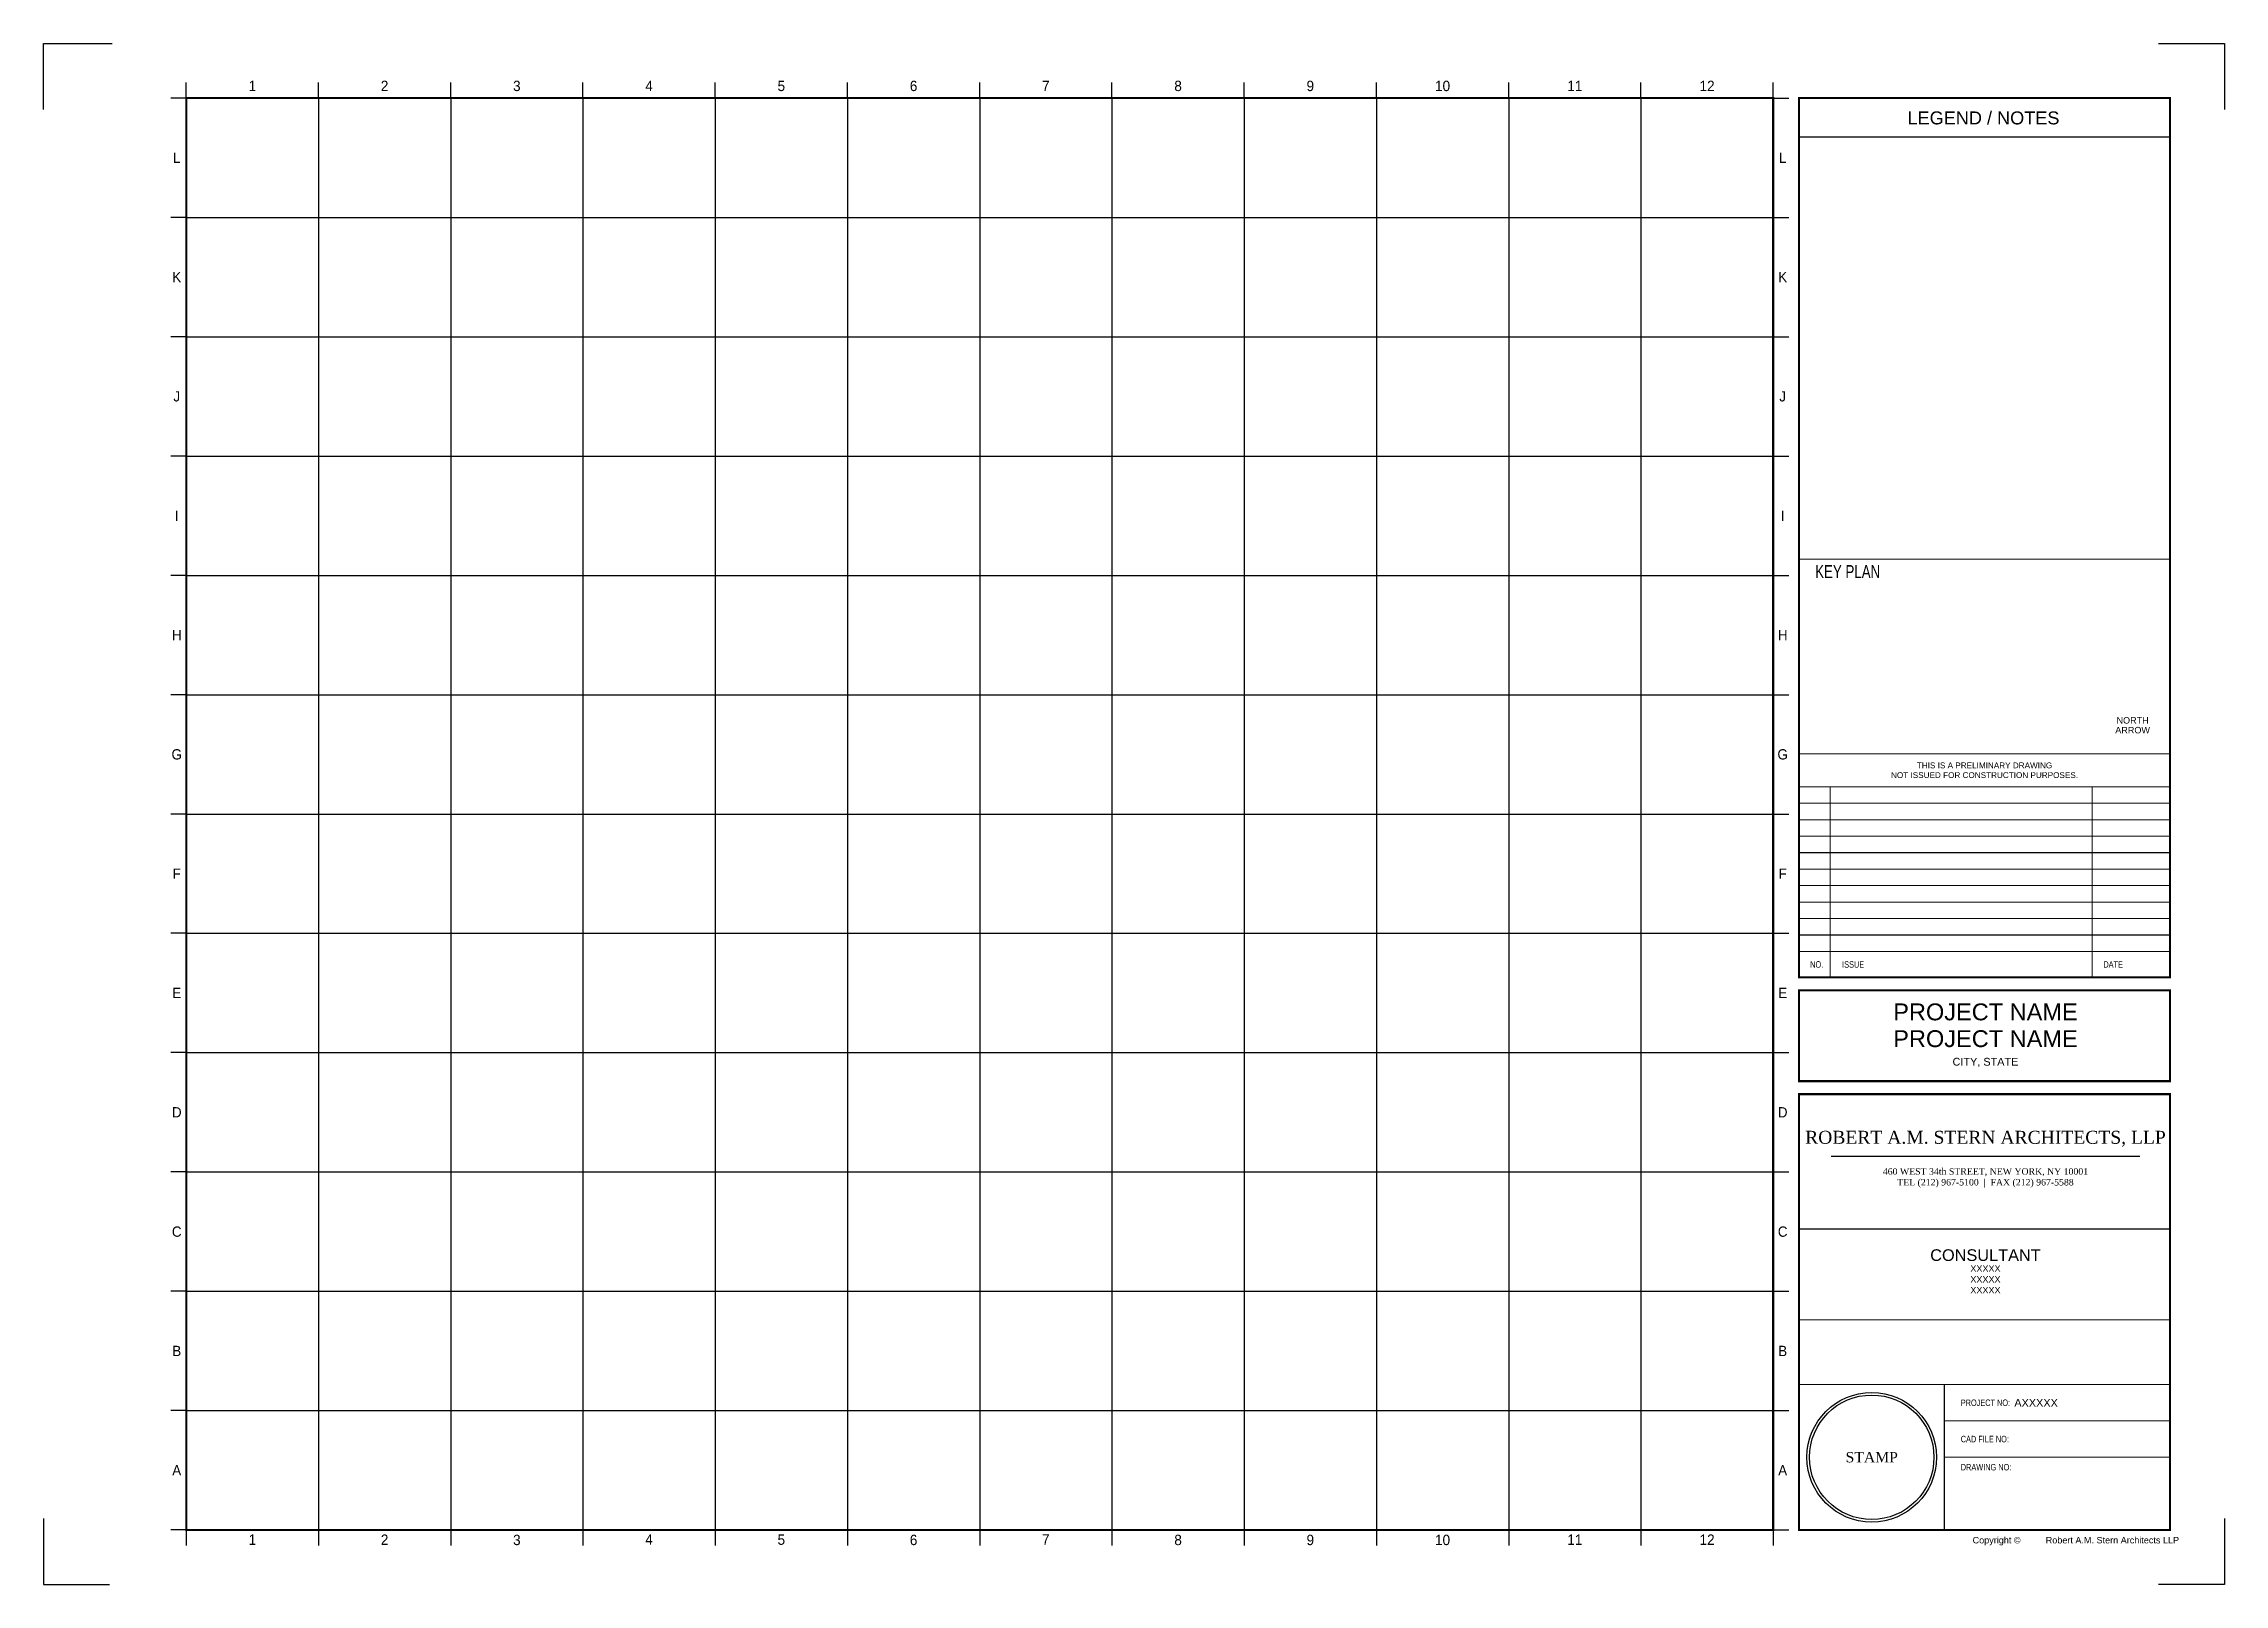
# Model space of a CAD drawing. Header units: millimetres. Extents: x 0 to 841, y 0 to 594.
import ezdxf
from ezdxf.enums import TextEntityAlignment as Align

# ---------------------------------------------------------------- set-up
doc = ezdxf.new("R2010")
doc.units = ezdxf.units.MM
doc.header["$LTSCALE"] = 48
doc.header["$PDMODE"] = 2
doc.layers.add('A-ANNO-NPLT', color=8, linetype='Continuous', plot=False)
doc.layers.add('A-ANNO-NPLT-GRID', color=8, linetype='Continuous', plot=False)
doc.layers.add('A-ANNO-TTLB', color=3, linetype='Continuous')
doc.layers.add('A-ANNO-TTLB-NFC', color=3, linetype='Continuous')
doc.styles.add('Sans', font='swissl.ttf')
doc.styles.add('SansAttr', font='swisscl.ttf')
doc.styles.get("Standard").update_dxf_attribs({"font": 'Dotum.ttf'})
doc.styles.add('TIMES', font='times.ttf', dxfattribs={"height": 0.125})

msp = doc.modelspace()

# ---------------------------------------------------------------- linework, layer by layer
at = {"layer": 'A-ANNO-NPLT'}
for p, q in [((55, 573), (49, 573)), ((55, 573), (55, 579)), ((106, 573), (106, 579)), ((157, 573), (157, 579)), ((208, 573), (208, 579)), ((259, 573), (259, 579)), ((310, 573), (310, 579)), ((361, 573), (361, 579)), ((412, 573), (412, 579)), ((463, 573), (463, 579)), ((514, 573), (514, 579)), ((565, 573), (565, 579)), ((616, 573), (616, 579)), ((667, 573), (667, 579)), ((667, 573), (673, 573)), ((55, 527), (49, 527)), ((667, 527), (673, 527)), ((55, 481), (49, 481)), ((667, 481), (673, 481)), ((55, 435), (49, 435)), ((667, 435), (673, 435)), ((55, 389), (49, 389)), ((667, 389), (673, 389)), ((55, 343), (49, 343)), ((667, 343), (673, 343)), ((55, 297), (49, 297)), ((667, 297), (673, 297)), ((55, 251), (49, 251)), ((667, 251), (673, 251)), ((55, 205), (49, 205)), ((667, 205), (673, 205)), ((55, 159), (49, 159)), ((667, 159), (673, 159)), ((55, 113), (49, 113)), ((667, 113), (673, 113)), ((55, 67), (49, 67)), ((667, 67), (673, 67)), ((55, 21), (49, 21)), ((55, 21), (55, 15)), ((106, 21), (106, 15)), ((157, 21), (157, 15)), ((208, 21), (208, 15)), ((259, 21), (259, 15)), ((310, 21), (310, 15)), ((361, 21), (361, 15)), ((412, 21), (412, 15)), ((463, 21), (463, 15)), ((514, 21), (514, 15)), ((565, 21), (565, 15)), ((616, 21), (616, 15)), ((667, 21), (673, 21)), ((667, 21), (667, 15))]:
    msp.add_line(p, q, dxfattribs=at)
at = {"layer": 'A-ANNO-NPLT', "flags": 128}
for points in [[(0, 568.6), (0, 594), (26.4, 594)], [(815.6, 594), (841, 594), (841, 568.6)], [(0, 25.4), (0, 0), (25.4, 0)], [(841, 25.4), (841, 0), (815.6, 0)]]:
    msp.add_lwpolyline(points, dxfattribs=at)
at = {"layer": 'A-ANNO-NPLT-GRID'}
for p, q in [((106, 573), (106, 21)), ((157, 573), (157, 21)), ((208, 573), (208, 21)), ((259, 573), (259, 21)), ((310, 573), (310, 21)), ((361, 573), (361, 21)), ((412, 573), (412, 21)), ((463, 573), (463, 21)), ((514, 573), (514, 21)), ((565, 573), (565, 21)), ((616, 573), (616, 21)), ((55, 527), (667, 527)), ((55, 481), (667, 481)), ((55, 435), (667, 435)), ((55, 389), (667, 389)), ((55, 343), (667, 343)), ((55, 297), (667, 297)), ((55, 251), (667, 251)), ((55, 205), (667, 205)), ((55, 159), (667, 159)), ((55, 113), (667, 113)), ((55, 67), (667, 67))]:
    msp.add_line(p, q, dxfattribs=at)
at = {"layer": 'A-ANNO-TTLB'}
msp.add_line((689.36, 165.1), (808.37, 165.1), dxfattribs=at)
at = {"layer": 'A-ANNO-TTLB', "flags": 128}
for points, const_width in [([(667, 21), (55, 21), (55, 573), (667, 573)], 0.8), ([(677, 573), (820, 573), (820, 234), (677, 234)], 0.794), ([(677, 194), (820, 194), (820, 229), (677, 229)], 0.794), ([(820, 189), (677, 189), (677, 21), (820, 21)], 0.8)]:
    msp.add_lwpolyline(points, close=True, dxfattribs=dict(at, const_width=const_width))
at = {"layer": 'A-ANNO-TTLB', "const_width": 0.4, "flags": 128}
for points in [[(677, 558), (820, 558)], [(677, 395.2), (820, 395.2)], [(677, 320.2), (820, 320.2)], [(677, 307.5), (820, 307.5)], [(689, 234.12), (689, 307.5)], [(790, 234.12), (790, 307.5)], [(677, 301.15), (820, 301.15)], [(677, 294.8), (820, 294.8)], [(677, 288.45), (820, 288.45)], [(677, 282.1), (820, 282.1)], [(677, 275.75), (820, 275.75)], [(677, 269.4), (820, 269.4)], [(677, 263.05), (820, 263.05)], [(677, 256.7), (820, 256.7)], [(677, 250.35), (820, 250.35)], [(677, 244), (820, 244)], [(677, 137), (820, 137)], [(677, 102), (820, 102)], [(677, 77), (820, 77)], [(733, 21), (733, 77)], [(733, 63), (820, 63)], [(733, 49), (820, 49)]]:
    msp.add_lwpolyline(points, dxfattribs=at)
at = {"layer": 'DEFPOINTS'}
for radius in [25, 24]:
    msp.add_circle((705, 49), radius, dxfattribs=at)
msp.add_point((805.46, 330.99), dxfattribs=at)

# ---------------------------------------------------------------- texts
at = {"style": 'Sans'}
for p in [(748.86, 120.51), (748.86, 116.34), (748.86, 112.18)]:
    msp.add_text('XXXXX', height=2.5, dxfattribs=at).set_placement(p, align=Align.CENTER)
at = {"layer": 'A-ANNO-NPLT'}
for s, p in [('1', (80.5, 574.5)), ('2', (131.5, 574.5)), ('3', (182.5, 574.5)), ('4', (233.5, 574.5)), ('5', (284.5, 574.5)), ('6', (335.5, 574.5)), ('7', (386.5, 574.5)), ('8', (437.5, 574.5)), ('9', (488.5, 574.5)), ('10', (539.5, 574.5)), ('11', (590.5, 574.5)), ('12', (641.5, 574.5)), ('1', (80.5, 14.04)), ('2', (131.5, 14.03)), ('3', (182.5, 13.93)), ('4', (233.5, 14.15)), ('5', (284.5, 14.05)), ('6', (335.5, 13.93)), ('7', (386.5, 14.15)), ('8', (437.5, 13.93)), ('9', (488.5, 13.93)), ('10', (539.5, 13.93)), ('11', (590.5, 14.04)), ('12', (641.5, 14.03))]:
    msp.add_text(s, height=4, dxfattribs=at).set_placement(p, align=Align.BOTTOM_CENTER)
for s, p in [('L', (51.34, 550)), ('L', (670.66, 550)), ('K', (51.34, 504)), ('K', (670.66, 504)), ('J', (51.34, 458)), ('J', (670.66, 458)), ('I', (51.34, 412)), ('I', (670.66, 412)), ('H', (51.34, 366)), ('H', (670.66, 366)), ('G', (51.34, 320)), ('G', (670.66, 320)), ('F', (51.34, 274)), ('F', (670.66, 274)), ('E', (51.34, 228)), ('E', (670.66, 228)), ('D', (51.34, 182)), ('D', (670.66, 182)), ('C', (51.34, 136)), ('C', (670.66, 136)), ('B', (51.34, 90)), ('B', (670.66, 90)), ('A', (51.34, 44)), ('A', (670.66, 44))]:
    msp.add_text(s, height=3.97, dxfattribs=at).set_placement(p, align=Align.MIDDLE)
at = {"layer": 'A-ANNO-TTLB'}
for s, style, p in [('LEGEND / NOTES', 'Sans', (718.79, 562.86)), ('KEY PLAN', 'SansAttr', (683.2, 387.95))]:
    msp.add_text(s, height=5, dxfattribs=dict(at, style=style)).set_placement(p)
at = {"layer": 'A-ANNO-TTLB', "style": 'SansAttr'}
for s, p in [('NO.', (683.78, 239)), ('ISSUE', (697.83, 239)), ('DATE', (798.11, 239))]:
    msp.add_text(s, height=2.5, dxfattribs=at).set_placement(p, align=Align.MIDDLE)
at = {"layer": 'A-ANNO-TTLB', "style": 'TIMES'}
for s, height, p in [('ROBERT A.M. STERN ARCHITECTS, LLP', 5, (748.86, 169.86)), ('460 WEST 34th STREET, NEW YORK, NY 10001', 2.5, (748.86, 157.95)), ('TEL (212) 967-5100  |  FAX (212) 967-5588', 2.5, (748.86, 153.79))]:
    msp.add_text(s, height=height, dxfattribs=at).set_placement(p, align=Align.CENTER)
at = {"layer": 'A-ANNO-TTLB', "char_height": 2.5}
for s, insert, width, attachment_point, style in [('PROJECT NO:', (739.34, 70), 31.8153, 4, 'SansAttr'), ('CAD FILE NO:', (739.34, 56), 31.8153, 4, 'SansAttr'), ('DRAWING NO:', (739.34, 45.16), 31.8153, 4, 'SansAttr'), ('Copyright {\\C256;©}          Robert A.M. Stern Architects LLP', (743.91, 18.29), 102.1518, 1, 'Sans')]:
    msp.add_mtext(s, dxfattribs=dict(at, insert=insert, width=width, attachment_point=attachment_point, style=style))
at = {"layer": 'A-ANNO-TTLB-NFC', "insert": (748.5, 313.85), "char_height": 3, "attachment_point": 5, "style": 'Sans'}
msp.add_mtext_dynamic_manual_height_columns('\\pt3;{\\H0.75x;THIS IS A PRELIMINARY DRAWING\\P\\ptz;NOT ISSUED FOR CONSTRUCTION PURPOSES.}', width=76.1726, gutter_width=1.02, heights=[0], dxfattribs=at)
at = {"layer": 'DEFPOINTS', "style": 'Sans'}
for s, height, p in [('ARROW', 2.5, (805.61, 328.08)), ('NORTH', 2.5, (805.61, 331.86)), ('PROJECT NAME', 6.5, (748.86, 217.46)), ('PROJECT NAME', 6.5, (748.86, 207.14)), ('CITY, STATE', 3, (748.86, 199.99)), ('CONSULTANT', 4.5, (748.86, 124.68))]:
    msp.add_text(s, height=height, dxfattribs=at).set_placement(p, align=Align.CENTER)
at = {"layer": 'DEFPOINTS'}
for s, insert, char_height, width, attachment_point, style in [('AXXXXX', (760, 70), 3, 47.625, 4, 'Sans'), ('STAMP', (705, 49), 4, 35.8428, 5, 'TIMES')]:
    msp.add_mtext(s, dxfattribs=dict(at, insert=insert, char_height=char_height, width=width, attachment_point=attachment_point, style=style))

doc.saveas('drawing.dxf')
